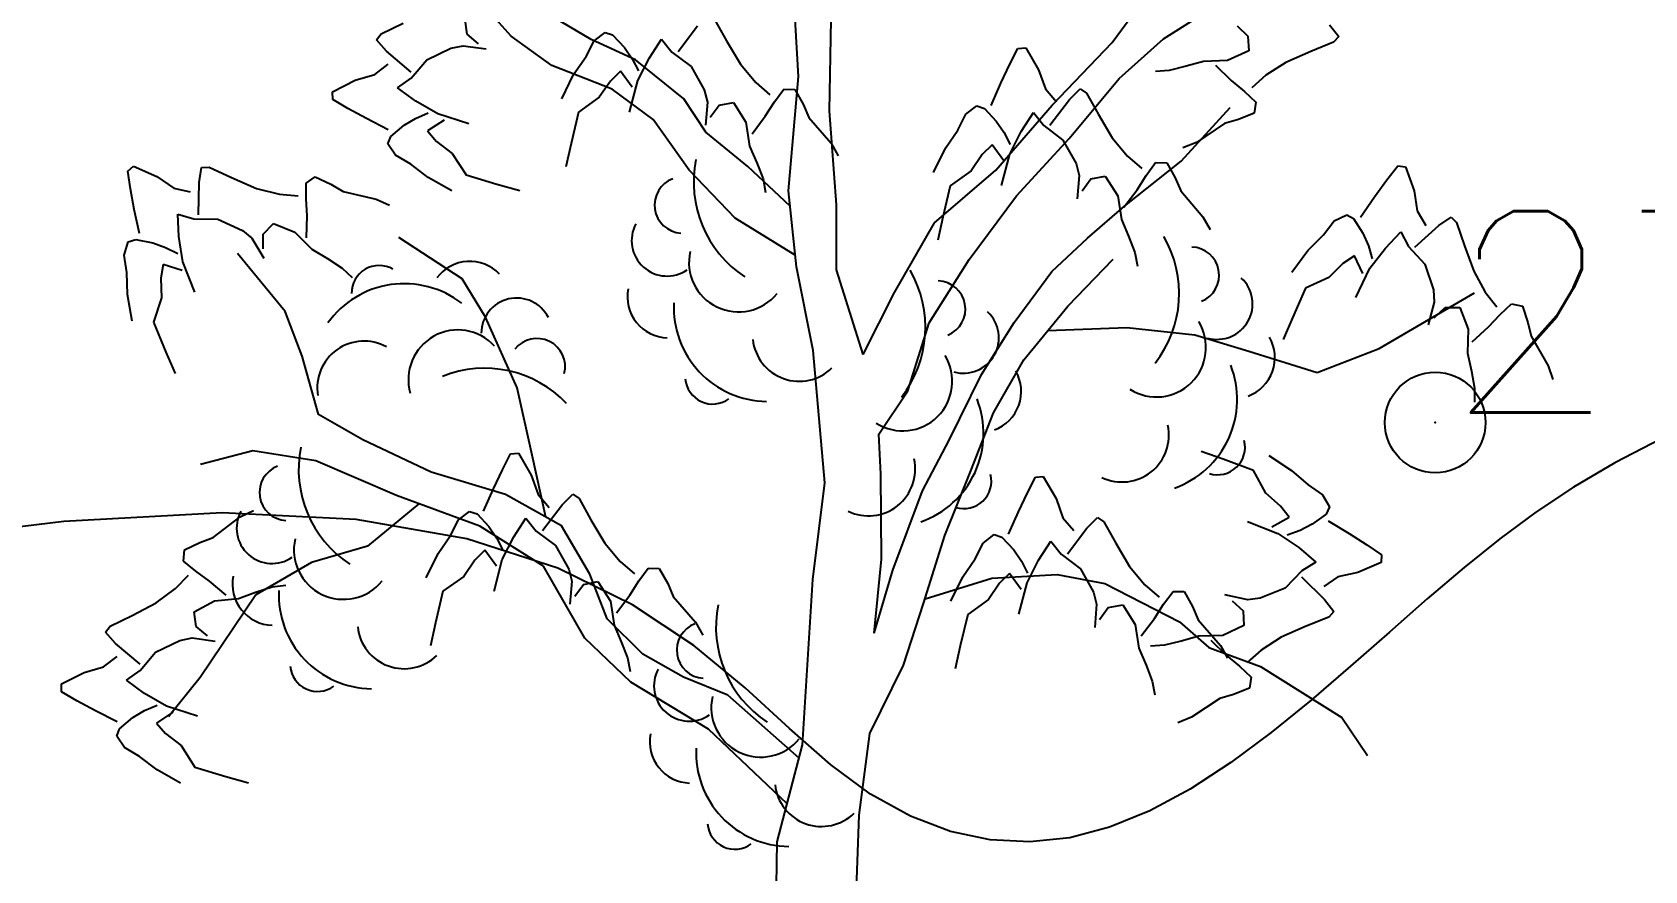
# Model space of a CAD drawing. Header units: millimetres. Extents: x 524954 to 526204, y 9523489 to 9524010.
# Drawn here: x 525257.37 to 525265.37, y 9523706.55 to 9523710.71 of the extents above; entities that cross this region are included whole.
import ezdxf

# ---------------------------------------------------------------- set-up
doc = ezdxf.new("R2010")
doc.units = ezdxf.units.MM
doc.header["$PDMODE"] = 32
doc.header["$PDSIZE"] = 0.5
doc.linetypes.add('ACAD_ISO12W100', pattern=[21, 12, -3, 0, -3, 0, -3])
for name, color, linetype in [('Arbre', 34, 'ACAD_ISO12W100'), ('CN_10_00', 1, 'Continuous'), ('TopoAlt', 3, 'Continuous'), ('TOPOJIS', 7, 'Continuous')]:
    doc.layers.add(name, color=color, linetype=linetype)
doc.styles.add('Simplex 1.0', font='Simplex.shx', dxfattribs={"width": 0.99, "height": 1})

# ---------------------------------------------------------------- blocks, each defined once
blk = doc.blocks.new('TCPOINT M')
at = {"color": 0}
blk.add_point((0, 0), dxfattribs=at)
at = {"layer": 'TopoAlt', "style": 'Simplex 1.0', "width": 0.99}
blk.add_attdef('ALT', (0.15, 0.15), '', height=1, dxfattribs=at)
blk = doc.blocks.new('v088')
at = {"linetype": 'Continuous'}
for p, q in [((-0.2365, 6.8477), (-0.2742, 7.4626)), ((-1.6648, 7.048), (-1.9323, 7.3471)), ((-1.2665, 7.0314), (-1.4491, 7.1395)), ((-0.0837, 6.6768), (-0.0745, 7.1309)), ((1.3209, 7.0171), (1.4418, 7.1813)), ((1.5755, 7.0348), (1.778, 7.1634)), ((-1.4628, 6.9029), (-1.6648, 7.048)), ((-1.0467, 6.9303), (-1.2665, 7.0314)), ((1.0227, 6.7061), (1.3209, 7.0171)), ((1.3557, 6.8374), (1.5755, 7.0348)), ((-1.1618, 6.7848), (-1.4628, 6.9029)), ((-0.8063, 6.7363), (-1.0467, 6.9303)), ((-0.2869, 6.2807), (-0.2365, 6.8477)), ((1.107, 6.54), (1.3557, 6.8374)), ((-0.9597, 6.6336), (-1.1618, 6.7848)), ((-0.6972, 6.5707), (-0.8063, 6.7363)), ((-0.0491, 6.2111), (-0.0837, 6.6768)), ((0.7433, 6.3831), (1.0227, 6.7061)), ((1.6628, 6.4272), (1.906, 6.6935)), ((-0.7803, 6.3824), (-0.9597, 6.6336)), ((-0.4884, 6.4009), (-0.6972, 6.5707)), ((0.8455, 6.2546), (1.107, 6.54)), ((1.3814, 6.2037), (1.6628, 6.4272)), ((-0.5514, 6.1446), (-0.7803, 6.3824)), ((-0.2789, 6.2036), (-0.4884, 6.4009)), ((0.4379, 6.1217), (0.7433, 6.3831)), ((-0.2479, 5.9022), (-0.2869, 6.2807)), ((0.6096, 5.9388), (0.8455, 6.2546)), ((-0.0486, 5.8877), (-0.0491, 6.2111)), ((1.1982, 6.0444), (1.3814, 6.2037)), ((-0.2539, 5.9607), (-0.5514, 6.1446)), ((0.2399, 5.7756), (0.4379, 6.1217)), ((-1.9071, 5.8427), (-2.2223, 6.0475)), ((1.0213, 5.879), (1.1982, 6.0444)), ((-2.7868, 5.6812), (-3.0229, 5.9686)), ((0.4109, 5.6237), (0.6096, 5.9388)), ((1.0995, 5.7065), (1.3247, 5.9413)), ((-0.1646, 5.4873), (-0.2479, 5.9022)), ((0.0846, 5.4676), (-0.0486, 5.8877)), ((0.8338, 5.6263), (1.0213, 5.879)), ((-1.7911, 5.6523), (-1.9071, 5.8427)), ((0.0846, 5.4676), (0.2399, 5.7756)), ((2.6462, 5.4963), (3.1193, 5.7735)), ((0.8812, 5.4407), (1.0995, 5.7065)), ((-2.7013, 5.4591), (-2.7868, 5.6812)), ((-1.6346, 5.3011), (-1.7911, 5.6523)), ((0.3061, 5.2857), (0.4109, 5.6237)), ((0.6713, 5.3679), (0.8338, 5.6263)), ((1.0006, 5.5861), (1.394, 5.6007)), ((1.394, 5.6007), (1.7306, 5.5642)), ((1.7306, 5.5642), (1.9997, 5.4827)), ((-2.6206, 5.1685), (-2.7013, 5.4591)), ((-0.1073, 4.8293), (-0.1646, 5.4873)), ((1.9997, 5.4827), (2.3377, 5.3779)), ((2.3377, 5.3779), (2.6462, 5.4963)), ((0.5102, 5.0412), (0.6713, 5.3679)), ((0.7312, 5.1764), (0.8812, 5.4407)), ((-1.5592, 4.9668), (-1.6346, 5.3011)), ((0.1613, 5.0712), (0.3061, 5.2857)), ((-2.4003, 5.0425), (-2.6206, 5.1685)), ((0.6191, 4.888), (0.7312, 5.1764)), ((0.1717, 4.8724), (0.1613, 5.0712)), ((-2.9464, 4.9876), (-3.2062, 4.92)), ((-2.6344, 4.9381), (-2.9464, 4.9876)), ((-2.0611, 4.8817), (-2.4003, 5.0425)), ((-1.4917, 4.6586), (-1.5592, 4.9668)), ((0.3786, 4.7897), (0.5102, 5.0412)), ((-2.2328, 4.7662), (-2.6344, 4.9381)), ((0.489, 4.5681), (0.6191, 4.888)), ((-1.6919, 4.7713), (-2.0611, 4.8817)), ((-0.1657, 4.3492), (-0.1073, 4.8293)), ((0.1743, 4.4496), (0.1717, 4.8724)), ((-2.1227, 4.7254), (-2.3768, 4.5144)), ((-1.8192, 4.6131), (-2.2328, 4.7662)), ((-1.415, 4.6154), (-1.6919, 4.7713)), ((0.2314, 4.3948), (0.3786, 4.7897)), ((-1.5041, 4.4145), (-1.8192, 4.6131)), ((-1.2732, 4.3758), (-1.415, 4.6154)), ((0.3841, 4.2301), (0.489, 4.5681)), ((-2.3768, 4.5144), (-2.655, 4.434)), ((-2.655, 4.434), (-2.9315, 4.2727)), ((-1.2976, 4.0581), (-1.5041, 4.4145)), ((0.1384, 4.0819), (0.1743, 4.4496)), ((-1.1877, 4.1537), (-1.2732, 4.3758)), ((-0.2169, 3.5272), (-0.1657, 4.3492)), ((0.1384, 4.0819), (0.2314, 4.3948)), ((0.3911, 4.2526), (0.7235, 4.3553)), ((0.7235, 4.3553), (1.0465, 4.3745)), ((1.0465, 4.3745), (1.2838, 4.3297)), ((1.2838, 4.3297), (1.6547, 4.1385)), ((-2.9315, 4.2727), (-3.209, 3.8627)), ((0.2848, 3.9233), (0.3841, 4.2301)), ((-1.0099, 3.9771), (-1.1877, 4.1537)), ((1.6547, 4.1385), (1.8004, 4.0109)), ((-1.0692, 3.839), (-1.2976, 4.0581)), ((1.8004, 4.0109), (2.0573, 3.9168)), ((-0.8085, 3.8631), (-1.0099, 3.9771)), ((-3.209, 3.8627), (-3.3666, 3.6666)), ((-0.589, 3.7744), (-0.8085, 3.8631)), ((0.1177, 3.584), (0.2848, 3.9233)), ((2.0573, 3.9168), (2.4606, 3.664)), ((-0.6849, 3.6045), (-1.0692, 3.839)), ((-0.2343, 3.4611), (-0.589, 3.7744)), ((-0.2941, 3.234), (-0.6849, 3.6045)), ((2.4606, 3.664), (2.589, 3.4739)), ((-0.3436, 3.0457), (-0.2169, 3.5272)), ((0.064, 3.1786), (0.1177, 3.584)), ((0.0445, 2.6247), (0.064, 3.1786)), ((-0.3518, 2.5418), (-0.3436, 3.0457))]:
    blk.add_line(p, q, dxfattribs=at)
at = {"color": 3, "linetype": 'Continuous'}
for p, q in [((-1.8828, 7.0578), (-1.8923, 7.1303)), ((-0.654, 7.1313), (-0.5947, 7.0251)), ((-2.333, 7.0298), (-2.3098, 7.06)), ((-2.3098, 7.06), (-2.2004, 7.1132)), ((-1.8262, 7.0109), (-1.8828, 7.0578)), ((-1.2526, 7.0255), (-1.1978, 7.0672)), ((-1.1978, 7.0672), (-1.1602, 7.0548)), ((-1.1602, 7.0548), (-1.1012, 6.9916)), ((-0.8351, 6.9716), (-0.7381, 7.0997)), ((1.9408, 7.0996), (1.9941, 7.049)), ((1.9941, 7.049), (1.9988, 6.9761)), ((2.3991, 7.1055), (2.4452, 7.0467)), ((2.4452, 7.0467), (2.4201, 7.0181)), ((-2.283, 6.9743), (-2.333, 7.0298)), ((-2.1607, 6.8701), (-2.283, 6.9743)), ((-2.0833, 6.9307), (-1.963, 6.9891)), ((-1.963, 6.9891), (-1.9025, 7.0009)), ((-1.9025, 7.0009), (-1.7879, 6.9849)), ((-1.2925, 6.9474), (-1.2526, 7.0255)), ((-1.1012, 6.9916), (-1.0633, 6.9361)), ((-0.978, 6.9406), (-0.9175, 7.0343)), ((-0.9175, 7.0343), (-0.8661, 6.9697)), ((-0.8661, 6.9697), (-0.7702, 6.8978)), ((-0.5947, 7.0251), (-0.5257, 6.909)), ((0.8128, 6.9092), (0.8527, 6.9872)), ((0.8527, 6.9872), (0.8913, 6.9906)), ((0.8913, 6.9906), (0.9551, 6.8814)), ((1.9988, 6.9761), (1.8939, 6.9271)), ((2.3073, 6.9725), (2.1835, 6.9184)), ((2.4201, 7.0181), (2.3073, 6.9725)), ((-2.3415, 6.858), (-2.2745, 6.9095)), ((-2.1606, 6.8391), (-2.0833, 6.9307)), ((-1.3538, 6.8575), (-1.2925, 6.9474)), ((-1.0633, 6.9361), (-1.0322, 6.8755)), ((-1.0349, 6.828), (-0.978, 6.9406)), ((-0.7702, 6.8978), (-0.705, 6.781)), ((-0.5257, 6.909), (-0.4496, 6.8178)), ((0.7681, 6.8145), (0.8128, 6.9092)), ((1.6876, 6.8986), (1.6041, 6.8779)), ((1.7747, 6.9234), (1.6876, 6.8986)), ((1.8939, 6.9271), (1.7747, 6.9234)), ((1.8337, 6.904), (1.9118, 6.828)), ((2.1835, 6.9184), (2.0835, 6.8543)), ((-2.5514, 6.7723), (-2.4387, 6.8298)), ((-2.4387, 6.8298), (-2.3415, 6.858)), ((-2.228, 6.7914), (-2.1606, 6.8391)), ((-1.413, 6.7366), (-1.3538, 6.8575)), ((-1.1715, 6.8255), (-1.2266, 6.7446)), ((-1.122, 6.8741), (-1.1715, 6.8255)), ((-1.0639, 6.7951), (-1.122, 6.8741)), ((-1.0757, 6.6715), (-1.0349, 6.828)), ((-0.4496, 6.8178), (-0.3793, 6.7567)), ((0.7187, 6.7034), (0.7681, 6.8145)), ((0.9551, 6.8814), (0.9888, 6.786)), ((1.6041, 6.8779), (1.535, 6.8736)), ((1.9118, 6.828), (1.9768, 6.7743)), ((2.0835, 6.8543), (2.0142, 6.7921)), ((-2.5502, 6.7337), (-2.5514, 6.7723)), ((-2.4746, 6.6893), (-2.5502, 6.7337)), ((-2.1379, 6.7256), (-2.228, 6.7914)), ((-1.2266, 6.7446), (-1.3299, 6.6702)), ((-0.705, 6.781), (-0.6897, 6.7213)), ((-0.357, 6.7218), (-0.3104, 6.7855)), ((-0.3104, 6.7855), (-0.2553, 6.7842)), ((-0.2553, 6.7842), (-0.2138, 6.7099)), ((0.9888, 6.786), (1.0441, 6.7221)), ((1.0112, 6.6062), (1.1083, 6.7343)), ((1.1083, 6.7343), (1.1609, 6.7873)), ((1.1609, 6.7873), (1.1923, 6.7659)), ((1.1923, 6.7659), (1.2517, 6.6597)), ((1.9768, 6.7743), (2.0342, 6.7201)), ((-2.3827, 6.6392), (-2.4746, 6.6893)), ((-2.1384, 6.6402), (-2.076, 6.6678)), ((-2.0288, 6.6624), (-2.1379, 6.7256)), ((-1.8748, 6.6127), (-2.0288, 6.6624)), ((-1.3299, 6.6702), (-1.3669, 6.5144)), ((-0.6897, 6.7213), (-0.6991, 6.6059)), ((-0.6753, 6.6457), (-0.6318, 6.7049)), ((-0.6318, 6.7049), (-0.56, 6.7185)), ((-0.56, 6.7185), (-0.4983, 6.6206)), ((-0.4679, 6.5637), (-0.4022, 6.6506)), ((-0.4022, 6.6506), (-0.357, 6.7218)), ((-0.2138, 6.7099), (-0.1857, 6.6447)), ((0.5538, 6.582), (0.5938, 6.6601)), ((0.5938, 6.6601), (0.6485, 6.7018)), ((0.6485, 6.7018), (0.6861, 6.6893)), ((0.6861, 6.6893), (0.7451, 6.6262)), ((0.8684, 6.5752), (0.9289, 6.6689)), ((0.9289, 6.6689), (0.9803, 6.6043)), ((1.2517, 6.6597), (1.3207, 6.5436)), ((2.0261, 6.6656), (1.9472, 6.6337)), ((2.0342, 6.7201), (2.0261, 6.6656)), ((-2.2745, 6.5836), (-2.3827, 6.6392)), ((-2.2624, 6.5503), (-2.1959, 6.6055)), ((-2.1959, 6.6055), (-2.1384, 6.6402)), ((-1.9976, 6.6315), (-2.0798, 6.5781)), ((-2.0798, 6.5781), (-2.0342, 6.5259)), ((-0.4983, 6.6206), (-0.4798, 6.5027)), ((-0.1857, 6.6447), (-0.0753, 6.5169)), ((0.4926, 6.4921), (0.5538, 6.582)), ((0.7451, 6.6262), (0.7831, 6.5707)), ((0.7831, 6.5707), (0.8142, 6.5101)), ((0.8114, 6.4626), (0.8684, 6.5752)), ((0.9803, 6.6043), (1.0762, 6.5324)), ((1.879, 6.6139), (1.7385, 6.5203)), ((1.9472, 6.6337), (1.879, 6.6139)), ((-2.2769, 6.5134), (-2.2624, 6.5503)), ((-2.2384, 6.4564), (-2.2769, 6.5134)), ((-2.0342, 6.5259), (-1.9565, 6.4662)), ((-1.3669, 6.5144), (-1.3922, 6.3999)), ((-0.4798, 6.5027), (-0.4444, 6.4194)), ((-0.0753, 6.5169), (-0.0397, 6.4532)), ((0.4333, 6.3712), (0.4926, 6.4921)), ((0.7244, 6.5087), (0.6749, 6.4601)), ((0.7824, 6.4297), (0.7244, 6.5087)), ((1.0762, 6.5324), (1.1414, 6.4156)), ((1.3207, 6.5436), (1.3968, 6.4523)), ((1.7385, 6.5203), (1.6708, 6.4929)), ((-2.1628, 6.412), (-2.2384, 6.4564)), ((-2.0765, 6.3457), (-2.1628, 6.412)), ((-1.9565, 6.4662), (-1.8881, 6.3588)), ((-0.4444, 6.4194), (-0.4135, 6.3391)), ((0.6749, 6.4601), (0.6198, 6.3792)), ((0.7707, 6.306), (0.8114, 6.4626)), ((1.1414, 6.4156), (1.1567, 6.3559)), ((1.3968, 6.4523), (1.4671, 6.3913)), ((1.4894, 6.3564), (1.536, 6.4201)), ((1.536, 6.4201), (1.5911, 6.4188)), ((1.5911, 6.4188), (1.6326, 6.3444)), ((-3.5682, 6.3771), (-3.539, 6.4025)), ((-3.5548, 6.2904), (-3.5682, 6.3771)), ((-3.539, 6.4025), (-3.4232, 6.3514)), ((-3.4232, 6.3514), (-3.3399, 6.2939)), ((-3.2129, 6.3221), (-3.2014, 6.3959)), ((-3.2014, 6.3959), (-3.1633, 6.397)), ((-3.1633, 6.397), (-3.053, 6.3458)), ((-3.053, 6.3458), (-2.929, 6.2922)), ((-2.6821, 6.3185), (-2.6368, 6.3497)), ((-2.6368, 6.3497), (-2.5596, 6.3138)), ((-1.9592, 6.2797), (-2.0765, 6.3457)), ((-1.8881, 6.3588), (-1.7347, 6.313)), ((-0.4135, 6.3391), (-0.4006, 6.2711)), ((0.6198, 6.3792), (0.5164, 6.3047)), ((1.1567, 6.3559), (1.1472, 6.2405)), ((1.171, 6.2803), (1.2146, 6.3394)), ((1.2146, 6.3394), (1.2864, 6.3531)), ((1.2864, 6.3531), (1.3481, 6.2552)), ((1.4442, 6.2852), (1.4894, 6.3564)), ((1.6326, 6.3444), (1.6606, 6.2793)), ((2.6234, 6.2497), (2.6849, 6.3343)), ((2.6849, 6.3343), (2.7388, 6.4036)), ((2.7388, 6.4036), (2.7772, 6.3997)), ((2.7772, 6.3997), (2.8196, 6.2805)), ((-3.5355, 6.1876), (-3.5548, 6.2904)), ((-3.3399, 6.2939), (-3.2577, 6.2746)), ((-3.2164, 6.1615), (-3.2129, 6.3221)), ((-2.929, 6.2922), (-2.8139, 6.2629)), ((-2.8139, 6.2629), (-2.7211, 6.2547)), ((-2.6826, 6.2395), (-2.6821, 6.3185)), ((-2.5596, 6.3138), (-2.4986, 6.2775)), ((-2.4986, 6.2775), (-2.3343, 6.2387)), ((-1.7347, 6.313), (-1.6219, 6.2812)), ((0.5164, 6.3047), (0.4795, 6.1489)), ((1.3481, 6.2552), (1.3665, 6.1373)), ((1.3784, 6.1983), (1.4442, 6.2852)), ((1.6606, 6.2793), (1.771, 6.1515)), ((2.5541, 6.1497), (2.6234, 6.2497)), ((2.8196, 6.2805), (2.8349, 6.1805)), ((-3.5103, 6.0686), (-3.5355, 6.1876)), ((-2.6774, 6.1553), (-2.6826, 6.2395)), ((-2.3343, 6.2387), (-2.2681, 6.208)), ((2.8349, 6.1805), (2.8773, 6.1074)), ((-3.3198, 6.1639), (-3.2403, 6.1417)), ((-3.3139, 6.0525), (-3.3198, 6.1639)), ((-3.2403, 6.1417), (-3.1205, 6.1398)), ((-3.1205, 6.1398), (-2.9991, 6.0834)), ((-2.8952, 6.0647), (-2.845, 6.1178)), ((-2.845, 6.1178), (-2.7377, 6.0747)), ((-2.6797, 6.0464), (-2.6774, 6.1553)), ((0.4795, 6.1489), (0.4542, 6.0345)), ((1.3665, 6.1373), (1.4019, 6.054)), ((1.771, 6.1515), (1.8066, 6.0878)), ((2.3695, 6.0612), (2.4234, 6.1305)), ((2.4234, 6.1305), (2.4849, 6.1612)), ((2.4849, 6.1612), (2.5195, 6.142)), ((2.5195, 6.142), (2.5657, 6.0689)), ((2.8234, 5.9997), (2.9427, 6.1074)), ((2.9427, 6.1074), (3.0042, 6.1497)), ((3.0042, 6.1497), (3.0311, 6.1228)), ((3.0311, 6.1228), (3.0696, 6.0074)), ((-3.5861, 5.9603), (-3.5662, 6.0262)), ((-3.5662, 6.0262), (-3.5284, 6.0381)), ((-3.5284, 6.0381), (-3.4436, 6.0215)), ((-3.4436, 6.0215), (-3.3804, 5.9989)), ((-3.294, 5.9279), (-3.3139, 6.0525)), ((-2.9991, 6.0834), (-2.9517, 6.044)), ((-2.9517, 6.044), (-2.8917, 5.945)), ((-2.8958, 5.9912), (-2.8952, 6.0647)), ((-2.7377, 6.0747), (-2.6536, 5.99)), ((1.4019, 6.054), (1.4328, 5.9737)), ((2.2926, 5.9843), (2.3695, 6.0612)), ((2.5657, 6.0689), (2.5926, 6.0074)), ((2.5926, 6.0074), (2.6118, 5.942)), ((2.6772, 5.9958), (2.7542, 6.0766)), ((2.7542, 6.0766), (2.7926, 6.0035)), ((3.0696, 6.0074), (3.1158, 5.8804)), ((-3.5727, 5.8736), (-3.5861, 5.9603)), ((-3.3804, 5.9989), (-3.3196, 5.968)), ((-3.2352, 5.7773), (-3.294, 5.9279)), ((-2.6536, 5.99), (-2.576, 5.9433)), ((-2.576, 5.9433), (-2.5039, 5.8964)), ((1.4328, 5.9737), (1.4458, 5.9057)), ((2.2118, 5.8766), (2.2926, 5.9843)), ((2.5234, 5.9574), (2.4657, 5.9189)), ((2.5657, 5.8689), (2.5234, 5.9574)), ((2.6003, 5.8958), (2.6772, 5.9958)), ((2.7926, 6.0035), (2.8734, 5.9151)), ((-3.5695, 5.7648), (-3.5727, 5.8736)), ((-3.3915, 5.9142), (-3.4031, 5.8459)), ((-3.4031, 5.8459), (-3.4003, 5.748)), ((-3.2981, 5.8843), (-3.3915, 5.9142)), ((-2.5039, 5.8964), (-2.4536, 5.8489)), ((2.3964, 5.8497), (2.281, 5.7958)), ((2.4657, 5.9189), (2.3964, 5.8497)), ((2.5311, 5.7497), (2.6003, 5.8958)), ((2.8734, 5.9151), (2.9157, 5.7881)), ((3.1158, 5.8804), (3.1734, 5.7766)), ((2.281, 5.7958), (2.2156, 5.6496)), ((2.9157, 5.7881), (2.9196, 5.7266)), ((3.1734, 5.7766), (3.2311, 5.7035)), ((-3.5466, 5.6322), (-3.5695, 5.7648)), ((-3.4003, 5.748), (-3.4403, 5.6271)), ((2.9196, 5.7266), (2.8888, 5.615)), ((2.9196, 5.6496), (2.9734, 5.6996)), ((2.9734, 5.6996), (3.0465, 5.6996)), ((3.0465, 5.6996), (3.0888, 5.5919)), ((3.2465, 5.665), (3.3042, 5.7189)), ((3.3042, 5.7189), (3.3581, 5.7073)), ((3.3581, 5.7073), (3.385, 5.6266)), ((-3.4403, 5.6271), (-3.3789, 5.4792)), ((2.2156, 5.6496), (2.1695, 5.5419)), ((3.1888, 5.6035), (3.2465, 5.665)), ((3.385, 5.6266), (3.4004, 5.5573)), ((3.0888, 5.5919), (3.085, 5.4727)), ((3.1081, 5.5304), (3.1888, 5.6035)), ((3.4004, 5.5573), (3.485, 5.4112)), ((-3.3789, 5.4792), (-3.3323, 5.3717)), ((3.085, 5.4727), (3.1042, 5.3842)), ((3.1042, 5.3842), (3.1196, 5.2996)), ((3.485, 5.4112), (3.5081, 5.3419)), ((3.1196, 5.2996), (3.1196, 5.2304)), ((-1.7068, 4.8945), (-1.6668, 4.9726)), ((-1.6668, 4.9726), (-1.6283, 4.976)), ((-1.6283, 4.976), (-1.5645, 4.8667)), ((1.8724, 4.9461), (1.762, 4.9854)), ((-1.7514, 4.7999), (-1.7068, 4.8945)), ((2.0224, 4.89), (1.8724, 4.9461)), ((2.0834, 4.7783), (2.0224, 4.89)), ((2.0987, 4.9642), (2.2113, 4.8904)), ((2.2113, 4.8904), (2.2929, 4.8185)), ((-1.5645, 4.8667), (-1.5307, 4.7714)), ((0.8993, 4.7791), (0.9393, 4.8572)), ((0.9393, 4.8572), (0.9778, 4.8606)), ((0.9778, 4.8606), (1.0416, 4.7513)), ((2.2929, 4.8185), (2.3654, 4.7691)), ((-1.8008, 4.6887), (-1.7514, 4.7999)), ((-1.5307, 4.7714), (-1.4755, 4.7074)), ((-1.4112, 4.7196), (-1.3587, 4.7727)), ((-1.3587, 4.7727), (-1.3272, 4.7513)), ((-1.3272, 4.7513), (-1.2679, 4.6451)), ((0.8546, 4.6845), (0.8993, 4.7791)), ((1.0416, 4.7513), (1.0754, 4.656)), ((2.1569, 4.7135), (2.0834, 4.7783)), ((2.3654, 4.7691), (2.4, 4.7096)), ((-3.1435, 4.5571), (-3.0095, 4.66)), ((-3.0095, 4.66), (-2.9439, 4.6918)), ((-1.9657, 4.5674), (-1.9257, 4.6454)), ((-1.9257, 4.6454), (-1.871, 4.6871)), ((-1.871, 4.6871), (-1.8334, 4.6747)), ((-1.8334, 4.6747), (-1.7744, 4.6115)), ((-1.6512, 4.5605), (-1.5907, 4.6542)), ((-1.5907, 4.6542), (-1.5392, 4.5896)), ((-1.5083, 4.5916), (-1.4112, 4.7196)), ((-1.2679, 4.6451), (-1.1988, 4.529)), ((0.8053, 4.5733), (0.8546, 4.6845)), ((1.0754, 4.656), (1.1306, 4.592)), ((1.1948, 4.6042), (1.2474, 4.6573)), ((1.2474, 4.6573), (1.2789, 4.6359)), ((2.1133, 4.6106), (2.1989, 4.6584)), ((2.1989, 4.6584), (2.1569, 4.7135)), ((2.383, 4.6739), (2.3129, 4.6232)), ((2.4, 4.7096), (2.383, 4.6739)), ((-2.0269, 4.4774), (-1.9657, 4.5674)), ((-1.7744, 4.6115), (-1.7365, 4.5561)), ((-1.5392, 4.5896), (-1.4434, 4.5178)), ((0.6804, 4.53), (0.7351, 4.5718)), ((0.7351, 4.5718), (0.7727, 4.5593)), ((1.0978, 4.4762), (1.1948, 4.6042)), ((1.2789, 4.6359), (1.3382, 4.5297)), ((1.9921, 4.6376), (2.1424, 4.5777)), ((2.1424, 4.5777), (2.247, 4.5072)), ((2.2532, 4.5924), (2.1892, 4.5691)), ((2.3129, 4.6232), (2.2532, 4.5924)), ((2.3928, 4.6398), (2.497, 4.577)), ((2.497, 4.577), (2.5853, 4.5209)), ((-3.2911, 4.4407), (-3.2867, 4.4956)), ((-3.2867, 4.4956), (-3.2101, 4.5328)), ((-3.2101, 4.5328), (-3.1435, 4.5571)), ((-1.7952, 4.494), (-1.8447, 4.4455)), ((-1.7371, 4.415), (-1.7952, 4.494)), ((-1.7365, 4.5561), (-1.7054, 4.4954)), ((-1.7081, 4.4479), (-1.6512, 4.5605)), ((-1.4434, 4.5178), (-1.3781, 4.401)), ((-1.1988, 4.529), (-1.1228, 4.4377)), ((0.6404, 4.452), (0.6804, 4.53)), ((0.7727, 4.5593), (0.8317, 4.4961)), ((0.8317, 4.4961), (0.8696, 4.4407)), ((0.9549, 4.4451), (1.0154, 4.5388)), ((1.0154, 4.5388), (1.0668, 4.4742)), ((1.3382, 4.5297), (1.4072, 4.4136)), ((2.247, 4.5072), (2.3325, 4.4356)), ((2.5853, 4.5209), (2.6578, 4.4715)), ((-3.2303, 4.3905), (-3.2911, 4.4407)), ((-2.0862, 4.3565), (-2.0269, 4.4774)), ((-1.8447, 4.4455), (-1.8998, 4.3645)), ((-1.7488, 4.2914), (-1.7081, 4.4479)), ((-1.1228, 4.4377), (-1.0524, 4.3767)), ((-1.0302, 4.3418), (-0.9835, 4.4054)), ((-0.9835, 4.4054), (-0.9285, 4.4041)), ((0.5791, 4.362), (0.6404, 4.452)), ((0.8696, 4.4407), (0.9007, 4.38)), ((0.898, 4.3325), (0.9549, 4.4451)), ((1.0668, 4.4742), (1.1627, 4.4024)), ((1.4072, 4.4136), (1.4833, 4.3223)), ((2.3325, 4.4356), (2.262, 4.3926)), ((2.6564, 4.4329), (2.5401, 4.3831)), ((2.6578, 4.4715), (2.6564, 4.4329)), ((-3.3314, 4.3035), (-3.2664, 4.3702)), ((-3.1617, 4.3413), (-3.2303, 4.3905)), ((-3.0788, 4.2707), (-3.1617, 4.3413)), ((-1.8998, 4.3645), (-2.0031, 4.2901)), ((-1.3781, 4.401), (-1.3629, 4.3412)), ((-1.3629, 4.3412), (-1.3723, 4.2259)), ((-1.3485, 4.2656), (-1.3049, 4.3248)), ((-1.3049, 4.3248), (-1.2331, 4.3384)), ((-1.2331, 4.3384), (-1.1715, 4.2405)), ((-1.0754, 4.2705), (-1.0302, 4.3418)), ((-0.9285, 4.4041), (-0.8869, 4.3298)), ((-0.8869, 4.3298), (-0.8589, 4.2646)), ((0.5199, 4.2411), (0.5791, 4.362)), ((0.7614, 4.3301), (0.7063, 4.2491)), ((0.8109, 4.3786), (0.7614, 4.3301)), ((0.869, 4.2996), (0.8109, 4.3786)), ((0.8572, 4.176), (0.898, 4.3325)), ((1.1627, 4.4024), (1.228, 4.2856)), ((2.262, 4.3926), (2.1788, 4.3064)), ((2.2601, 4.3616), (2.3751, 4.2494)), ((2.4412, 4.3615), (2.371, 4.3146)), ((2.5401, 4.3831), (2.4412, 4.3615)), ((-3.4268, 4.2328), (-3.3314, 4.3035)), ((-3.1373, 4.2436), (-3.0186, 4.2553)), ((-3.0186, 4.2553), (-2.9333, 4.2859)), ((-2.9333, 4.2859), (-2.8514, 4.3121)), ((-2.8514, 4.3121), (-2.7828, 4.3211)), ((-2.0031, 4.2901), (-2.0401, 4.1343)), ((-1.1411, 4.1837), (-1.0754, 4.2705)), ((-0.8589, 4.2646), (-0.7485, 4.1368)), ((0.7063, 4.2491), (0.603, 4.1747)), ((1.228, 4.2856), (1.2432, 4.2258)), ((1.4833, 4.3223), (1.5536, 4.2613)), ((1.5759, 4.2264), (1.6226, 4.29)), ((1.6226, 4.29), (1.6776, 4.2887)), ((1.6776, 4.2887), (1.7191, 4.2144)), ((1.9936, 4.2484), (1.8803, 4.2721)), ((2.0548, 4.2561), (1.9936, 4.2484)), ((2.1788, 4.3064), (2.0548, 4.2561)), ((2.3751, 4.2494), (2.4212, 4.1906)), ((-3.6561, 4.1174), (-3.5467, 4.1705)), ((-3.5467, 4.1705), (-3.4268, 4.2328)), ((-3.2386, 4.1877), (-3.1373, 4.2436)), ((-3.2291, 4.1152), (-3.2386, 4.1877)), ((-1.1715, 4.2405), (-1.153, 4.1227)), ((0.603, 4.1747), (0.566, 4.0189)), ((1.2432, 4.2258), (1.2338, 4.1105)), ((1.2576, 4.1502), (1.3011, 4.2094)), ((1.3011, 4.2094), (1.373, 4.223)), ((1.373, 4.223), (1.4346, 4.1251)), ((1.5307, 4.1551), (1.5759, 4.2264)), ((1.7191, 4.2144), (1.7472, 4.1493)), ((1.9168, 4.2436), (1.9701, 4.193)), ((1.9701, 4.193), (1.9747, 4.12)), ((2.4212, 4.1906), (2.396, 4.1621)), ((-3.6793, 4.0872), (-3.6561, 4.1174)), ((-3.6294, 4.0317), (-3.6793, 4.0872)), ((-3.1725, 4.0683), (-3.2291, 4.1152)), ((-2.0401, 4.1343), (-2.0653, 4.0199)), ((-1.153, 4.1227), (-1.1176, 4.0393)), ((-0.7485, 4.1368), (-0.7129, 4.0731)), ((1.4346, 4.1251), (1.4531, 4.0073)), ((1.465, 4.0683), (1.5307, 4.1551)), ((1.7472, 4.1493), (1.8576, 4.0214)), ((1.9747, 4.12), (1.8699, 4.071)), ((2.2833, 4.1164), (2.1595, 4.0623)), ((2.396, 4.1621), (2.2833, 4.1164)), ((-3.5071, 3.9275), (-3.6294, 4.0317)), ((-3.4297, 3.988), (-3.3093, 4.0465)), ((-3.3093, 4.0465), (-3.2488, 4.0583)), ((-3.2488, 4.0583), (-3.1342, 4.0423)), ((-1.1176, 4.0393), (-1.0867, 3.9591)), ((0.566, 4.0189), (0.5407, 3.9045)), ((1.4531, 4.0073), (1.4885, 3.9239)), ((1.5801, 4.0219), (1.511, 4.0175)), ((1.6636, 4.0426), (1.5801, 4.0219)), ((1.7506, 4.0673), (1.6636, 4.0426)), ((1.8699, 4.071), (1.7506, 4.0673)), ((1.8097, 4.0479), (1.8877, 3.9719)), ((1.8576, 4.0214), (1.8932, 3.9577)), ((2.1595, 4.0623), (2.0595, 3.9982)), ((-3.6878, 3.9154), (-3.6208, 3.9668)), ((-3.5069, 3.8964), (-3.4297, 3.988)), ((-1.0867, 3.9591), (-1.0738, 3.891)), ((1.4885, 3.9239), (1.5194, 3.8437)), ((1.8877, 3.9719), (1.9528, 3.9182)), ((2.0595, 3.9982), (1.9902, 3.936)), ((-3.8977, 3.8297), (-3.785, 3.8871)), ((-3.785, 3.8871), (-3.6878, 3.9154)), ((-3.5743, 3.8488), (-3.5069, 3.8964)), ((-3.4842, 3.783), (-3.5743, 3.8488)), ((1.5194, 3.8437), (1.5323, 3.7756)), ((1.9528, 3.9182), (2.0102, 3.864)), ((2.0102, 3.864), (2.002, 3.8096)), ((-3.8965, 3.791), (-3.8977, 3.8297)), ((-3.8209, 3.7466), (-3.8965, 3.791)), ((-3.3751, 3.7197), (-3.4842, 3.783)), ((1.9231, 3.7776), (1.855, 3.7579)), ((2.002, 3.8096), (1.9231, 3.7776)), ((-3.729, 3.6966), (-3.8209, 3.7466)), ((-3.6208, 3.641), (-3.729, 3.6966)), ((-3.5422, 3.6629), (-3.4847, 3.6976)), ((-3.4847, 3.6976), (-3.4223, 3.7252)), ((-3.3439, 3.6889), (-3.4261, 3.6355)), ((-3.2212, 3.6701), (-3.3751, 3.7197)), ((1.855, 3.7579), (1.7144, 3.6642)), ((-3.6232, 3.5708), (-3.6087, 3.6076)), ((-3.6087, 3.6076), (-3.5422, 3.6629)), ((-3.4261, 3.6355), (-3.3805, 3.5833)), ((1.7144, 3.6642), (1.6468, 3.6368)), ((-3.5847, 3.5138), (-3.6232, 3.5708)), ((-3.3805, 3.5833), (-3.3028, 3.5236)), ((-3.3028, 3.5236), (-3.2344, 3.4162)), ((-3.5091, 3.4694), (-3.5847, 3.5138)), ((-3.4228, 3.4031), (-3.5091, 3.4694)), ((-3.3055, 3.337), (-3.4228, 3.4031)), ((-3.2344, 3.4162), (-3.081, 3.3703)), ((-3.081, 3.3703), (-2.9682, 3.3386))]:
    blk.add_line(p, q, dxfattribs=at)
for centre, major_axis, start_param, end_param in [((-0.1929, 6.3242), (-0.3995, 0.3995), 0.587708, 1.773422), ((-0.8122, 6.2095), (-0.099, 0.099), -0.421529, 2.292047), ((-0.8896, 6.0328), (0.1246, 0.1246), 1.864761, 4.52862), ((1.088, 5.7707), (-0.3995, 0.3995), 3.265538, 4.451253), ((-1.8693, 5.7251), (0.1445, 0.1445), 6.263619, 7.998733), ((-0.535, 5.9246), (0.1741, 0.1741), 2.133893, 4.816631), ((1.7113, 5.8608), (0.099, 0.099), 4.31771, 7.031286), ((-2.32, 5.773), (0.0964, 0.0964), 0.254619, 2.377018), ((-0.1718, 5.6024), (0.3995, 0.3995), 4.836335, 6.022049), ((1.8413, 5.7182), (-0.1246, 0.1246), 2.081137, 4.744996), ((-2.1951, 5.3523), (0.3298, 0.3298), 0.12682, 1.733702), ((-0.8824, 5.7538), (-0.1445, 0.1445), 0.590553, 2.325666), ((0.4516, 5.6925), (0.099, 0.099), 4.31771, 7.031286), ((-1.6366, 5.5711), (-0.1246, 0.1246), 4.396235, 7.060094), ((-0.3902, 5.7004), (0.3298, 0.3298), 2.307735, 3.914618), ((-1.9284, 5.3425), (0.1741, 0.1741), 6.236163, 8.918901), ((0.5816, 5.5499), (0.1246, 0.1246), 3.651933, 6.315792), ((1.5402, 5.502), (0.1741, 0.1741), 3.363922, 6.046661), ((-2.3952, 5.3012), (-0.1641, 0.1641), -1.288499, 0.949924), ((-1.536, 5.4064), (0.099, 0.099), 5.251538, 7.965114), ((-0.2336, 5.5657), (-0.1641, 0.1641), 0.892416, 3.130839), ((1.924, 5.4517), (-0.1445, 0.1445), 2.713295, 4.448408), ((0.2804, 5.3337), (0.1741, 0.1741), 3.363922, 6.046661), ((-1.7969, 4.8332), (0.3995, 0.3995), 6.260774, 7.446489), ((0.6642, 5.2834), (-0.1445, 0.1445), 2.713295, 4.448408), ((1.4749, 5.2432), (0.3298, 0.3298), 4.265936, 5.872819), ((-0.6635, 5.357), (0.0964, 0.0964), 2.435534, 4.557933), ((0.2152, 5.0749), (-0.3298, 0.3298), 2.69514, 4.302022), ((1.3699, 5.0654), (-0.1641, 0.1641), 1.908121, 4.146545), ((-2.1547, 4.8961), (-0.3995, 0.3995), 0.587708, 1.773422), ((1.844, 5.0056), (-0.0964, 0.0964), 2.051824, 4.174223), ((-2.774, 4.7815), (-0.099, 0.099), -0.421529, 2.292047), ((0.1101, 4.8971), (-0.1641, 0.1641), 1.908121, 4.146545), ((0.5842, 4.8373), (0.0964, 0.0964), 3.62262, 5.745019), ((-2.8514, 4.6047), (-0.1246, 0.1246), 0.293965, 2.957824), ((-2.4968, 4.4965), (0.1741, 0.1741), 2.133893, 4.816631), ((-2.8441, 4.3258), (-0.1445, 0.1445), 0.590553, 2.325666), ((-2.352, 4.2724), (0.3298, 0.3298), 2.307735, 3.914618), ((-0.0823, 4.1124), (0.3995, 0.3995), 2.158504, 3.344219), ((-2.1954, 4.1377), (0.1641, 0.1641), 2.463212, 4.701636), ((-0.7016, 3.9977), (0.099, 0.099), 1.149268, 3.862844), ((-2.6253, 3.929), (0.0964, 0.0964), 2.435534, 4.557933), ((-0.779, 3.821), (0.1246, 0.1246), 1.864761, 4.52862), ((-0.4244, 3.7128), (0.1741, 0.1741), 2.133893, 4.816631), ((-0.7718, 3.542), (-0.1445, 0.1445), 0.590553, 2.325666), ((-0.2796, 3.4886), (0.3298, 0.3298), 2.307735, 3.914618), ((-0.1231, 3.3539), (0.1641, 0.1641), 2.463212, 4.701636), ((-0.5529, 3.1452), (0.0964, 0.0964), 2.435534, 4.557933)]:
    blk.add_ellipse(centre, major_axis=major_axis, ratio=1, start_param=start_param, end_param=end_param, dxfattribs=at)

msp = doc.modelspace()

# ---------------------------------------------------------------- linework, layer by layer
at = {"layer": 'CN_10_00', "elevation": 270, "flags": 128}
msp.add_lwpolyline([(525265.4562, 9523708.692), (525265.2266, 9523708.5719), (525265.0218, 9523708.4515), (525264.8339, 9523708.3272), (525264.6551, 9523708.1954), (525264.4776, 9523708.0525), (525264.295, 9523707.8964), (525264.1069, 9523707.7309), (525263.9142, 9523707.5615), (525263.718, 9523707.3935), (525263.5191, 9523707.2323), (525263.3187, 9523707.0832), (525263.1177, 9523706.9517), (525262.917, 9523706.843), (525262.7175, 9523706.7619), (525262.5191, 9523706.71), (525262.3213, 9523706.6886), (525262.1239, 9523706.6985), (525261.9265, 9523706.7408), (525261.7288, 9523706.8166), (525261.5304, 9523706.9269), (525261.3311, 9523707.0728), (525261.1277, 9523707.2527), (525260.9069, 9523707.4547), (525260.6524, 9523707.6645), (525260.3481, 9523707.8675), (525259.978, 9523708.0493), (525259.5257, 9523708.1955), (525258.9753, 9523708.2917), (525258.3105, 9523708.3233), (525257.5236, 9523708.2808), (525256.6401, 9523708.1736)], dxfattribs=at)

# ---------------------------------------------------------------- block references
at = {"layer": 'Arbre'}
msp.add_blockref('v088', (525261.4097, 9523703.6439), dxfattribs=at)
at = {"layer": 'TOPOJIS'}
ref = msp.add_blockref('TCPOINT M', (525264.3343, 9523708.7725, 270.32), dxfattribs=at)
ref.add_attrib('ALT', '270.32', (525264.3843, 9523708.8225, 270.32), dxfattribs={"layer": 'TopoAlt', "height": 1, "style": 'Simplex 1.0', "width": 0.99})

doc.saveas('drawing.dxf')
